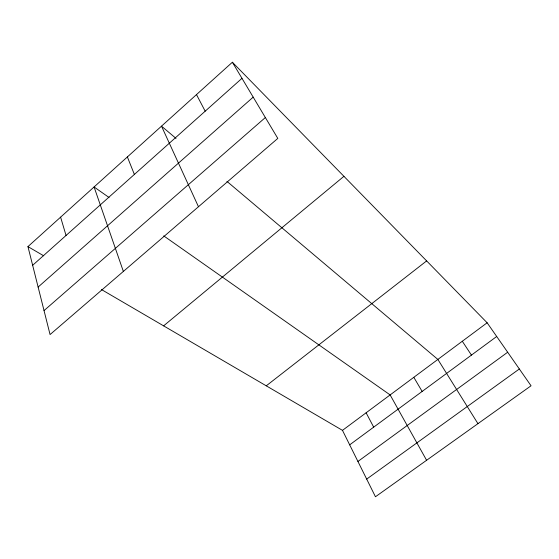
<?xml version="1.0" encoding="UTF-8"?>
<svg xmlns="http://www.w3.org/2000/svg" width="559" height="559" viewBox="0 0 559 559"><rect width="100%" height="100%" fill="white"/><g stroke="black" fill="none" stroke-linecap="round" stroke-linejoin="round"><path stroke-width="0.84" d="M232.376 62.238L277.802 138.408L50.065 334.562L27.95 246.603L232.376 62.238L487.141 322.781L531.05 385.78L375.452 496.762L342.485 430.36L101.465 289.548M32.653 265.294L241.97 78.33M38.124 287.067L253.192 97.133M44.042 310.587L265.357 117.537M163.605 325.855L343.932 176.323M266.259 385.829L426.643 260.906M342.485 430.36L487.141 322.781M349.675 444.845L496.699 336.49M357.928 461.454L507.67 352.233M366.683 479.098L519.346 368.982M27.95 246.603L43.714 255.812M109.019 197.46L94.08 186.965L123.364 271.429M163.724 235.884L390.133 394.927L426.601 460.281M176.015 138.401L161.502 126.152L198.466 206.746M226.947 181.389L437.865 359.43L477.945 423.659M462.307 341.249L471.44 355.105M413.814 377.318L422.143 391.44M366.117 412.787L373.685 427.153M196.495 94.597L205.181 111.185M127.375 156.932L134.377 174.436M60.603 217.151L66.039 235.465"/></g></svg>
